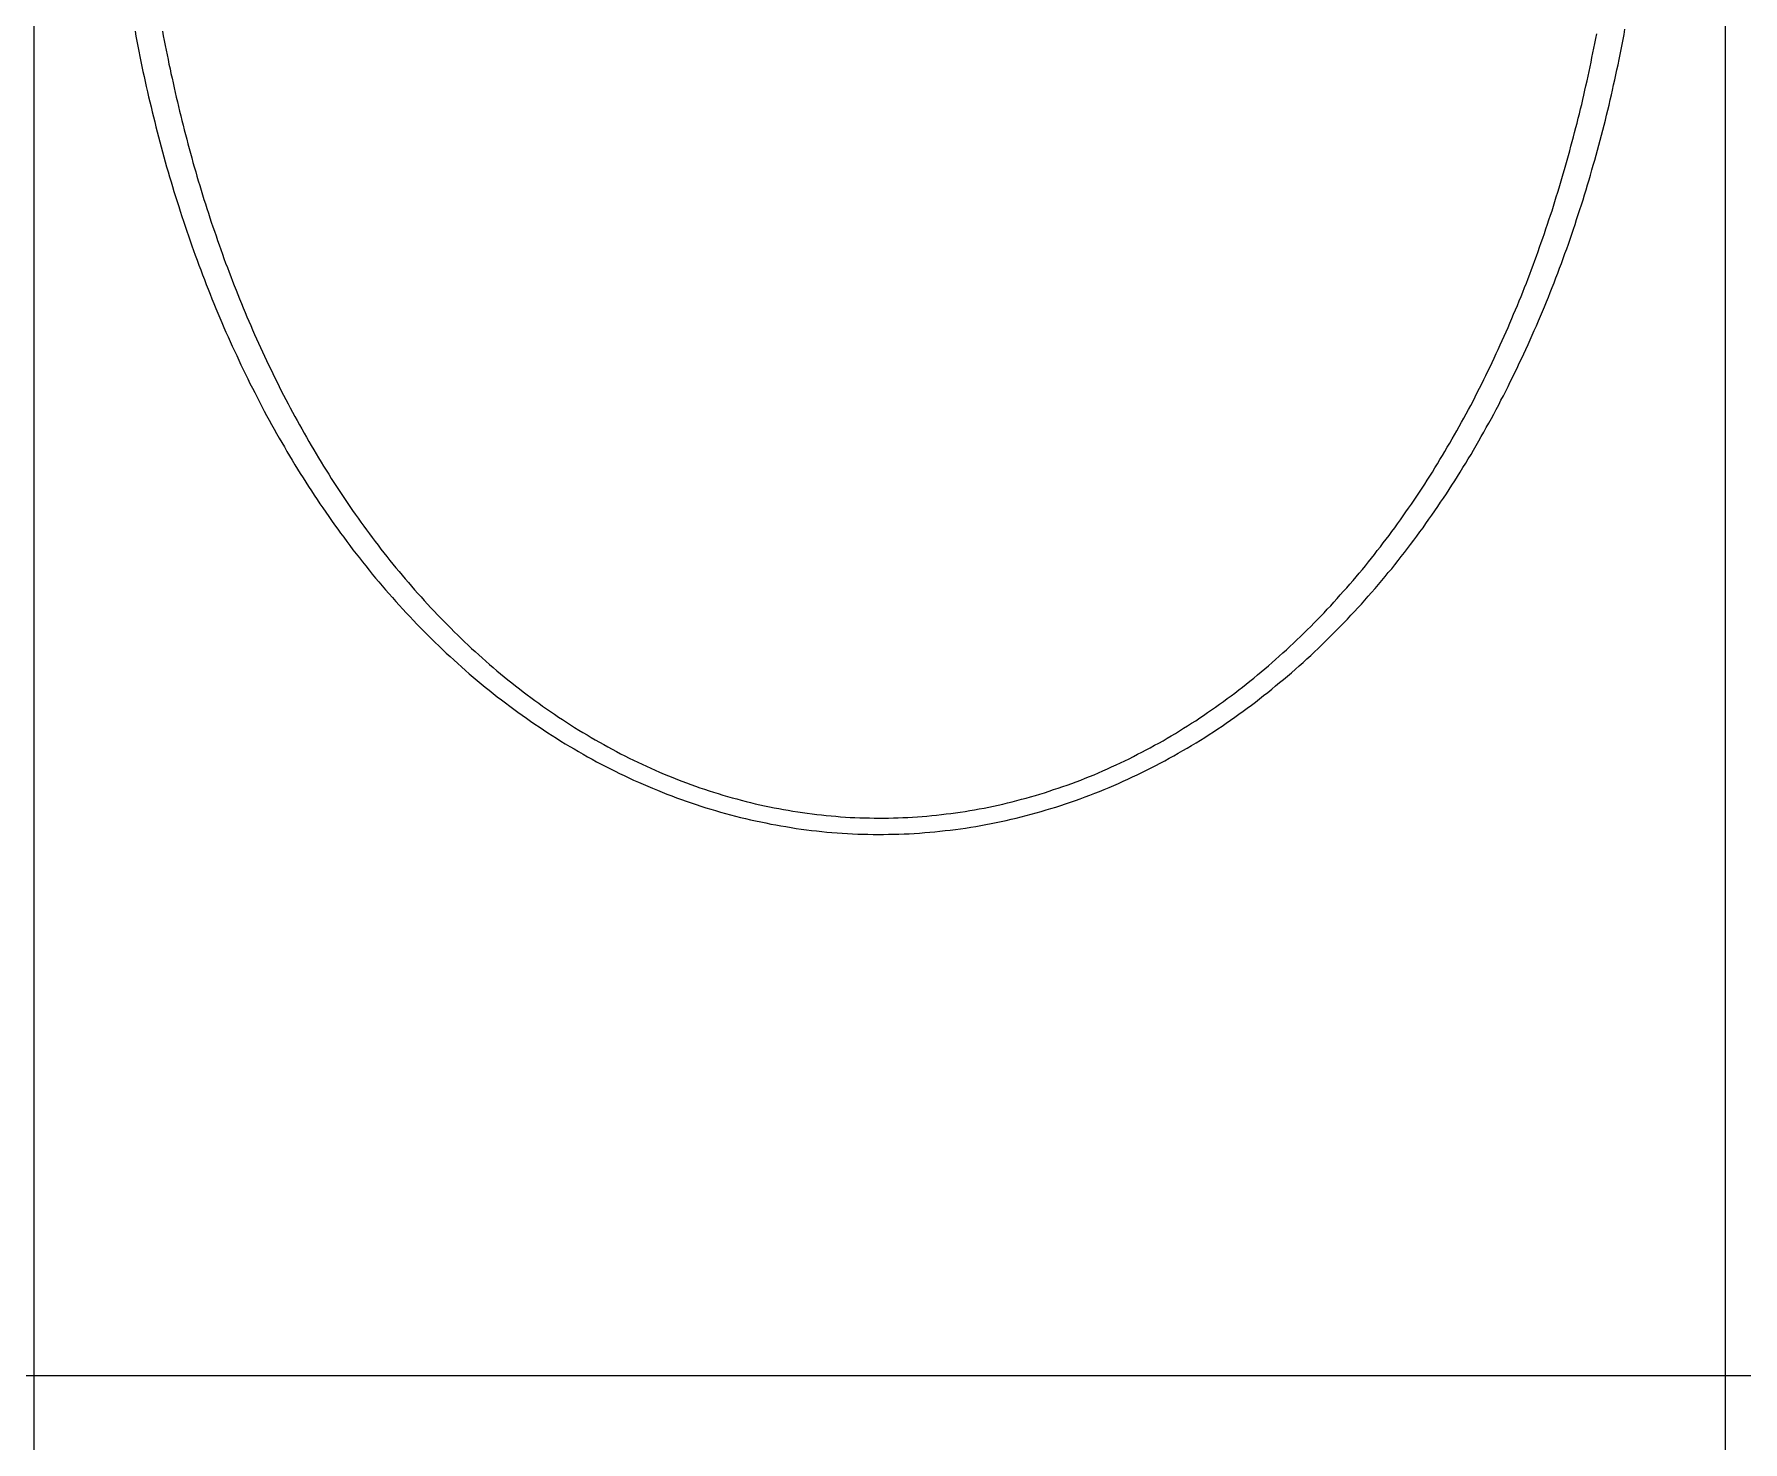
# Model space of a CAD drawing. Header units: millimetres. Extents: x 0 to 5600, y -67 to 2530.
# Drawn here: x 5141.88 to 5153.06, y 930.69 to 939.9 of the extents above; entities that cross this region are included whole.
import ezdxf
from ezdxf.lldxf.tags import DXFTag

# ---------------------------------------------------------------- set-up
doc = ezdxf.new("R2010")
doc.units = ezdxf.units.MM
doc.layers.add('내부선 및 부속', color=4, linetype='Continuous')
doc.layers.add('중심선', color=1, linetype='DASHED')
tags = doc.linetypes.add('DASHDOT', pattern=[70, 31, -13, 13, -13]).pattern_tags.tags
tags[10:11] = [DXFTag(74, 4), DXFTag(75, 0), DXFTag(340, '0'), DXFTag(46, 0.0), DXFTag(50, 0.0), DXFTag(44, 0.0), DXFTag(45, 0.0)]
tags[8:9] = [DXFTag(74, 4), DXFTag(75, 0), DXFTag(340, '0'), DXFTag(46, 0.0), DXFTag(50, 0.0), DXFTag(44, 0.0), DXFTag(45, 0.0)]
tags[6:7] = [DXFTag(74, 4), DXFTag(75, 0), DXFTag(340, '0'), DXFTag(46, 0.0), DXFTag(50, 0.0), DXFTag(44, 0.0), DXFTag(45, 0.0)]
tags[4:5] = [DXFTag(74, 4), DXFTag(75, 0), DXFTag(340, '0'), DXFTag(46, 0.0), DXFTag(50, 0.0), DXFTag(44, 0.0), DXFTag(45, 0.0)]
tags = doc.linetypes.add('DASHED', pattern=[25.72, 12.86, -12.86]).pattern_tags.tags
tags[6:7] = [DXFTag(74, 4), DXFTag(75, 0), DXFTag(340, '0'), DXFTag(46, 0.0), DXFTag(50, 0.0), DXFTag(44, 0.0), DXFTag(45, 0.0)]
tags[4:5] = [DXFTag(74, 4), DXFTag(75, 0), DXFTag(340, '0'), DXFTag(46, 0.0), DXFTag(50, 0.0), DXFTag(44, 0.0), DXFTag(45, 0.0)]

msp = doc.modelspace()

# ---------------------------------------------------------------- linework, layer by layer
at = {"layer": '내부선 및 부속', "linetype": 'Continuous'}
for p, q in [((5141.879, 909.985), (5141.879, 952.262)), ((5152.943, 909.985), (5152.943, 952.262))]:
    msp.add_line(p, q, dxfattribs=at)
at = {"layer": '내부선 및 부속', "linetype": 'Continuous', "flags": 128}
for points in [[(5142.539, 939.917), (5142.545, 939.884), (5142.551, 939.851), (5142.558, 939.818), (5142.564, 939.785), (5142.571, 939.752), (5142.578, 939.719), (5142.584, 939.686), (5142.591, 939.653), (5142.599, 939.62), (5142.606, 939.587), (5142.613, 939.554), (5142.621, 939.521), (5142.628, 939.488), (5142.636, 939.455), (5142.644, 939.422), (5142.652, 939.389), (5142.66, 939.356), (5142.668, 939.324), (5142.676, 939.291), (5142.684, 939.258), (5142.693, 939.225), (5142.702, 939.193), (5142.71, 939.16), (5142.719, 939.127), (5142.728, 939.095), (5142.737, 939.062), (5142.746, 939.03), (5142.756, 938.997), (5142.765, 938.965), (5142.775, 938.932), (5142.785, 938.9), (5142.794, 938.868), (5142.804, 938.835), (5142.814, 938.803), (5142.825, 938.771), (5142.835, 938.739), (5142.845, 938.706), (5142.856, 938.674), (5142.867, 938.642), (5142.878, 938.61), (5142.888, 938.578), (5142.9, 938.546), (5142.911, 938.514), (5142.922, 938.483), (5142.933, 938.451), (5142.945, 938.419), (5142.957, 938.387), (5142.969, 938.356), (5142.981, 938.324), (5142.993, 938.293), (5143.005, 938.261), (5143.017, 938.23), (5143.03, 938.198), (5143.042, 938.167), (5143.055, 938.136), (5143.068, 938.104), (5143.081, 938.073), (5143.094, 938.042), (5143.107, 938.011), (5143.121, 937.98), (5143.134, 937.949), (5143.148, 937.918), (5143.161, 937.887), (5143.175, 937.857), (5143.189, 937.826), (5143.204, 937.795), (5143.218, 937.765), (5143.232, 937.734), (5143.247, 937.704), (5143.262, 937.673), (5143.276, 937.643), (5143.291, 937.613), (5143.307, 937.583), (5143.322, 937.553), (5143.337, 937.523), (5143.353, 937.493), (5143.368, 937.463), (5143.384, 937.433), (5143.4, 937.403), (5143.416, 937.374), (5143.432, 937.344), (5143.449, 937.315), (5143.465, 937.285), (5143.482, 937.256), (5143.499, 937.227), (5143.516, 937.198), (5143.533, 937.169), (5143.55, 937.14), (5143.567, 937.111), (5143.585, 937.082), (5143.602, 937.053), (5143.62, 937.024), (5143.638, 936.996), (5143.656, 936.968), (5143.656, 936.968), (5143.674, 936.939), (5143.693, 936.911), (5143.711, 936.883), (5143.73, 936.855), (5143.749, 936.827), (5143.768, 936.799), (5143.787, 936.771), (5143.806, 936.743), (5143.825, 936.716), (5143.845, 936.688), (5143.865, 936.661), (5143.884, 936.634), (5143.904, 936.607), (5143.925, 936.58), (5143.945, 936.553), (5143.965, 936.526), (5143.986, 936.499), (5144.007, 936.472), (5144.028, 936.446), (5144.049, 936.42), (5144.07, 936.393), (5144.091, 936.367), (5144.113, 936.341), (5144.135, 936.315), (5144.156, 936.29), (5144.178, 936.264), (5144.2, 936.239), (5144.223, 936.213), (5144.245, 936.188), (5144.268, 936.163), (5144.29, 936.138), (5144.313, 936.113), (5144.336, 936.089), (5144.36, 936.064), (5144.383, 936.04), (5144.406, 936.016), (5144.43, 935.992), (5144.454, 935.968), (5144.478, 935.944), (5144.502, 935.92), (5144.526, 935.897), (5144.551, 935.874), (5144.575, 935.85), (5144.6, 935.827), (5144.625, 935.805), (5144.65, 935.782), (5144.675, 935.76), (5144.701, 935.737), (5144.726, 935.715), (5144.752, 935.693), (5144.778, 935.671), (5144.804, 935.65), (5144.83, 935.628), (5144.856, 935.607), (5144.883, 935.586), (5144.909, 935.565), (5144.936, 935.544), (5144.963, 935.524), (5144.99, 935.503), (5145.017, 935.483), (5145.044, 935.463), (5145.072, 935.444), (5145.099, 935.424), (5145.127, 935.405), (5145.155, 935.385), (5145.183, 935.367), (5145.211, 935.348), (5145.239, 935.329), (5145.268, 935.311), (5145.296, 935.293), (5145.325, 935.275), (5145.354, 935.257), (5145.383, 935.24), (5145.412, 935.223), (5145.441, 935.206), (5145.47, 935.189), (5145.5, 935.172), (5145.529, 935.156), (5145.559, 935.14), (5145.589, 935.124), (5145.619, 935.109), (5145.649, 935.093), (5145.679, 935.078), (5145.709, 935.063), (5145.74, 935.049), (5145.77, 935.034), (5145.801, 935.02), (5145.832, 935.006), (5145.863, 934.993), (5145.894, 934.979), (5145.925, 934.966), (5145.956, 934.953), (5145.987, 934.941), (5146.018, 934.928), (5146.05, 934.916), (5146.082, 934.904), (5146.113, 934.893), (5146.145, 934.882), (5146.177, 934.871), (5146.209, 934.86), (5146.209, 934.86), (5146.241, 934.849), (5146.273, 934.839), (5146.305, 934.829), (5146.337, 934.82), (5146.37, 934.81), (5146.402, 934.801), (5146.435, 934.792), (5146.467, 934.784), (5146.5, 934.776), (5146.533, 934.768), (5146.566, 934.76), (5146.599, 934.753), (5146.632, 934.746), (5146.665, 934.739), (5146.698, 934.732), (5146.731, 934.726), (5146.764, 934.72), (5146.797, 934.715), (5146.831, 934.709), (5146.864, 934.704), (5146.897, 934.699), (5146.931, 934.695), (5146.964, 934.691), (5146.998, 934.687), (5147.031, 934.683), (5147.065, 934.68), (5147.098, 934.677), (5147.132, 934.675), (5147.166, 934.672), (5147.199, 934.67), (5147.233, 934.668), (5147.267, 934.667), (5147.3, 934.666), (5147.334, 934.665), (5147.368, 934.664), (5147.401, 934.664), (5147.435, 934.664), (5147.469, 934.665), (5147.503, 934.665), (5147.536, 934.666), (5147.57, 934.668), (5147.604, 934.669), (5147.637, 934.671), (5147.671, 934.673), (5147.705, 934.676), (5147.738, 934.678), (5147.772, 934.681), (5147.805, 934.685), (5147.839, 934.689), (5147.872, 934.693), (5147.906, 934.697), (5147.939, 934.701), (5147.973, 934.706), (5148.006, 934.711), (5148.039, 934.717), (5148.072, 934.723), (5148.106, 934.729), (5148.139, 934.735), (5148.172, 934.742), (5148.205, 934.749), (5148.238, 934.756), (5148.27, 934.763), (5148.303, 934.771), (5148.336, 934.779), (5148.369, 934.787), (5148.401, 934.796), (5148.434, 934.805), (5148.466, 934.814), (5148.499, 934.824), (5148.531, 934.833), (5148.563, 934.843), (5148.595, 934.854), (5148.627, 934.864), (5148.659, 934.875), (5148.691, 934.886), (5148.723, 934.898), (5148.754, 934.909), (5148.786, 934.921), (5148.817, 934.933), (5148.849, 934.946), (5148.88, 934.959), (5148.911, 934.971), (5148.942, 934.985), (5148.973, 934.998), (5149.004, 935.012), (5149.034, 935.026), (5149.065, 935.04), (5149.095, 935.054), (5149.126, 935.069), (5149.156, 935.084), (5149.186, 935.099), (5149.216, 935.115), (5149.246, 935.13), (5149.276, 935.146), (5149.305, 935.162), (5149.335, 935.179), (5149.364, 935.195), (5149.393, 935.212), (5149.422, 935.229), (5149.451, 935.246), (5149.451, 935.246), (5149.48, 935.264), (5149.509, 935.281), (5149.537, 935.299), (5149.566, 935.317), (5149.594, 935.336), (5149.622, 935.354), (5149.65, 935.373), (5149.678, 935.392), (5149.706, 935.411), (5149.733, 935.431), (5149.761, 935.45), (5149.788, 935.47), (5149.815, 935.49), (5149.842, 935.51), (5149.869, 935.53), (5149.896, 935.551), (5149.922, 935.572), (5149.949, 935.593), (5149.975, 935.614), (5150.001, 935.635), (5150.027, 935.657), (5150.053, 935.678), (5150.079, 935.7), (5150.104, 935.722), (5150.13, 935.744), (5150.155, 935.767), (5150.18, 935.789), (5150.205, 935.812), (5150.23, 935.835), (5150.255, 935.858), (5150.279, 935.881), (5150.304, 935.904), (5150.328, 935.928), (5150.352, 935.951), (5150.376, 935.975), (5150.4, 935.999), (5150.423, 936.023), (5150.447, 936.048), (5150.47, 936.072), (5150.493, 936.097), (5150.516, 936.121), (5150.539, 936.146), (5150.562, 936.171), (5150.585, 936.196), (5150.607, 936.222), (5150.629, 936.247), (5150.651, 936.273), (5150.673, 936.298), (5150.695, 936.324), (5150.717, 936.35), (5150.738, 936.376), (5150.76, 936.402), (5150.781, 936.428), (5150.802, 936.455), (5150.823, 936.481), (5150.843, 936.508), (5150.864, 936.535), (5150.884, 936.561), (5150.905, 936.588), (5150.925, 936.615), (5150.945, 936.643), (5150.965, 936.67), (5150.984, 936.697), (5151.004, 936.725), (5151.023, 936.752), (5151.042, 936.78), (5151.061, 936.808), (5151.08, 936.836), (5151.099, 936.864), (5151.118, 936.892), (5151.136, 936.92), (5151.154, 936.948), (5151.173, 936.977), (5151.191, 937.005), (5151.209, 937.034), (5151.226, 937.063), (5151.244, 937.091), (5151.261, 937.12), (5151.279, 937.149), (5151.296, 937.178), (5151.313, 937.207), (5151.33, 937.237), (5151.346, 937.266), (5151.363, 937.295), (5151.379, 937.325), (5151.396, 937.354), (5151.412, 937.384), (5151.428, 937.413), (5151.444, 937.443), (5151.46, 937.473), (5151.475, 937.503), (5151.491, 937.533), (5151.506, 937.563), (5151.521, 937.593), (5151.536, 937.623), (5151.551, 937.653), (5151.566, 937.684), (5151.581, 937.714), (5151.595, 937.745), (5151.61, 937.775), (5151.61, 937.775), (5151.624, 937.806), (5151.638, 937.836), (5151.652, 937.867), (5151.666, 937.898), (5151.68, 937.929), (5151.693, 937.96), (5151.707, 937.991), (5151.72, 938.022), (5151.733, 938.053), (5151.746, 938.084), (5151.759, 938.115), (5151.772, 938.146), (5151.785, 938.178), (5151.797, 938.209), (5151.81, 938.24), (5151.822, 938.272), (5151.834, 938.303), (5151.846, 938.335), (5151.858, 938.366), (5151.87, 938.398), (5151.882, 938.43), (5151.893, 938.462), (5151.905, 938.493), (5151.916, 938.525), (5151.927, 938.557), (5151.938, 938.589), (5151.949, 938.621), (5151.96, 938.653), (5151.97, 938.685), (5151.981, 938.718), (5151.991, 938.75), (5152.002, 938.782), (5152.012, 938.814), (5152.022, 938.846), (5152.032, 938.879), (5152.041, 938.911), (5152.051, 938.944), (5152.061, 938.976), (5152.07, 939.009), (5152.079, 939.041), (5152.089, 939.074), (5152.098, 939.106), (5152.107, 939.139), (5152.115, 939.171), (5152.124, 939.204), (5152.133, 939.237), (5152.141, 939.27), (5152.15, 939.302), (5152.158, 939.335), (5152.166, 939.368), (5152.174, 939.401), (5152.182, 939.434), (5152.19, 939.467), (5152.197, 939.5), (5152.205, 939.532), (5152.212, 939.565), (5152.219, 939.598), (5152.227, 939.631), (5152.234, 939.664), (5152.241, 939.697), (5152.248, 939.731), (5152.254, 939.764), (5152.261, 939.797), (5152.267, 939.83), (5152.274, 939.863), (5152.28, 939.896), (5152.286, 939.929)], [(5142.719, 939.917), (5142.724, 939.886), (5142.73, 939.855), (5142.736, 939.824), (5142.742, 939.793), (5142.749, 939.762), (5142.755, 939.732), (5142.761, 939.701), (5142.768, 939.67), (5142.774, 939.639), (5142.781, 939.609), (5142.788, 939.578), (5142.795, 939.547), (5142.802, 939.516), (5142.809, 939.486), (5142.816, 939.455), (5142.823, 939.424), (5142.83, 939.394), (5142.838, 939.363), (5142.845, 939.333), (5142.853, 939.302), (5142.861, 939.272), (5142.869, 939.241), (5142.877, 939.211), (5142.885, 939.18), (5142.893, 939.15), (5142.901, 939.12), (5142.91, 939.089), (5142.918, 939.059), (5142.927, 939.029), (5142.936, 938.998), (5142.944, 938.968), (5142.953, 938.938), (5142.962, 938.908), (5142.971, 938.878), (5142.981, 938.847), (5142.99, 938.817), (5142.999, 938.787), (5143.009, 938.757), (5143.019, 938.727), (5143.028, 938.697), (5143.038, 938.668), (5143.048, 938.638), (5143.058, 938.608), (5143.069, 938.578), (5143.079, 938.548), (5143.089, 938.519), (5143.1, 938.489), (5143.111, 938.459), (5143.121, 938.43), (5143.132, 938.4), (5143.143, 938.371), (5143.154, 938.341), (5143.165, 938.312), (5143.177, 938.283), (5143.188, 938.253), (5143.2, 938.224), (5143.211, 938.195), (5143.223, 938.166), (5143.235, 938.137), (5143.247, 938.107), (5143.259, 938.078), (5143.271, 938.049), (5143.283, 938.021), (5143.296, 937.992), (5143.308, 937.963), (5143.321, 937.934), (5143.334, 937.905), (5143.347, 937.877), (5143.36, 937.848), (5143.373, 937.819), (5143.386, 937.791), (5143.4, 937.763), (5143.413, 937.734), (5143.427, 937.706), (5143.44, 937.678), (5143.454, 937.649), (5143.468, 937.621), (5143.482, 937.593), (5143.496, 937.565), (5143.511, 937.537), (5143.525, 937.509), (5143.54, 937.481), (5143.554, 937.454), (5143.569, 937.426), (5143.584, 937.398), (5143.599, 937.371), (5143.614, 937.343), (5143.63, 937.316), (5143.645, 937.288), (5143.661, 937.261), (5143.676, 937.234), (5143.692, 937.207), (5143.692, 937.207), (5143.708, 937.18), (5143.724, 937.153), (5143.74, 937.126), (5143.756, 937.099), (5143.773, 937.072), (5143.789, 937.046), (5143.806, 937.019), (5143.823, 936.992), (5143.84, 936.966), (5143.857, 936.94), (5143.874, 936.913), (5143.891, 936.887), (5143.909, 936.861), (5143.927, 936.835), (5143.944, 936.809), (5143.962, 936.783), (5143.98, 936.758), (5143.998, 936.732), (5144.016, 936.706), (5144.035, 936.681), (5144.053, 936.656), (5144.072, 936.63), (5144.091, 936.605), (5144.11, 936.58), (5144.129, 936.555), (5144.148, 936.53), (5144.167, 936.505), (5144.187, 936.481), (5144.206, 936.456), (5144.226, 936.432), (5144.246, 936.407), (5144.266, 936.383), (5144.286, 936.359), (5144.306, 936.335), (5144.327, 936.311), (5144.347, 936.287), (5144.368, 936.264), (5144.389, 936.24), (5144.41, 936.217), (5144.431, 936.193), (5144.452, 936.17), (5144.474, 936.147), (5144.495, 936.124), (5144.517, 936.101), (5144.539, 936.079), (5144.561, 936.056), (5144.583, 936.034), (5144.605, 936.012), (5144.627, 935.99), (5144.65, 935.968), (5144.672, 935.946), (5144.695, 935.924), (5144.718, 935.902), (5144.741, 935.881), (5144.764, 935.86), (5144.788, 935.839), (5144.811, 935.818), (5144.835, 935.797), (5144.859, 935.776), (5144.882, 935.756), (5144.907, 935.735), (5144.931, 935.715), (5144.955, 935.695), (5144.979, 935.675), (5145.004, 935.656), (5145.029, 935.636), (5145.054, 935.617), (5145.079, 935.597), (5145.104, 935.578), (5145.129, 935.559), (5145.154, 935.541), (5145.18, 935.522), (5145.205, 935.504), (5145.231, 935.486), (5145.257, 935.468), (5145.283, 935.45), (5145.309, 935.432), (5145.336, 935.415), (5145.362, 935.398), (5145.388, 935.381), (5145.415, 935.364), (5145.442, 935.347), (5145.469, 935.331), (5145.496, 935.315), (5145.523, 935.299), (5145.55, 935.283), (5145.577, 935.267), (5145.605, 935.252), (5145.632, 935.237), (5145.66, 935.222), (5145.688, 935.207), (5145.716, 935.192), (5145.743, 935.178), (5145.772, 935.164), (5145.8, 935.15), (5145.828, 935.136), (5145.857, 935.123), (5145.885, 935.11), (5145.914, 935.097), (5145.942, 935.084), (5145.942, 935.084), (5145.971, 935.072), (5146, 935.059), (5146.029, 935.047), (5146.058, 935.036), (5146.087, 935.024), (5146.117, 935.013), (5146.146, 935.002), (5146.176, 934.991), (5146.205, 934.98), (5146.235, 934.97), (5146.265, 934.96), (5146.294, 934.95), (5146.324, 934.94), (5146.354, 934.931), (5146.384, 934.922), (5146.414, 934.913), (5146.445, 934.904), (5146.475, 934.896), (5146.505, 934.888), (5146.536, 934.88), (5146.566, 934.873), (5146.597, 934.865), (5146.627, 934.858), (5146.658, 934.852), (5146.689, 934.845), (5146.72, 934.839), (5146.75, 934.833), (5146.781, 934.827), (5146.812, 934.822), (5146.843, 934.817), (5146.874, 934.812), (5146.905, 934.807), (5146.936, 934.803), (5146.968, 934.799), (5146.999, 934.795), (5147.03, 934.792), (5147.061, 934.788), (5147.093, 934.785), (5147.124, 934.783), (5147.155, 934.78), (5147.186, 934.778), (5147.218, 934.776), (5147.249, 934.775), (5147.281, 934.773), (5147.312, 934.772), (5147.343, 934.772), (5147.375, 934.771), (5147.406, 934.771), (5147.438, 934.771), (5147.469, 934.771), (5147.5, 934.772), (5147.532, 934.773), (5147.563, 934.774), (5147.595, 934.776), (5147.626, 934.777), (5147.657, 934.779), (5147.689, 934.782), (5147.72, 934.784), (5147.751, 934.787), (5147.783, 934.79), (5147.814, 934.794), (5147.845, 934.798), (5147.876, 934.802), (5147.907, 934.806), (5147.938, 934.81), (5147.969, 934.815), (5148, 934.82), (5148.031, 934.825), (5148.062, 934.831), (5148.093, 934.837), (5148.124, 934.843), (5148.155, 934.85), (5148.185, 934.856), (5148.216, 934.863), (5148.247, 934.87), (5148.277, 934.878), (5148.307, 934.886), (5148.338, 934.894), (5148.368, 934.902), (5148.398, 934.91), (5148.429, 934.919), (5148.459, 934.928), (5148.489, 934.937), (5148.519, 934.947), (5148.548, 934.957), (5148.578, 934.967), (5148.608, 934.977), (5148.638, 934.987), (5148.667, 934.998), (5148.696, 935.009), (5148.726, 935.02), (5148.755, 935.032), (5148.784, 935.044), (5148.813, 935.055), (5148.842, 935.068), (5148.871, 935.08), (5148.9, 935.093), (5148.928, 935.106), (5148.957, 935.119), (5148.985, 935.132), (5148.985, 935.132), (5149.014, 935.146), (5149.042, 935.159), (5149.07, 935.173), (5149.098, 935.188), (5149.126, 935.202), (5149.154, 935.217), (5149.181, 935.231), (5149.209, 935.247), (5149.236, 935.262), (5149.264, 935.277), (5149.291, 935.293), (5149.318, 935.309), (5149.345, 935.325), (5149.372, 935.341), (5149.398, 935.358), (5149.425, 935.374), (5149.451, 935.391), (5149.478, 935.408), (5149.504, 935.426), (5149.53, 935.443), (5149.556, 935.461), (5149.582, 935.479), (5149.608, 935.497), (5149.633, 935.515), (5149.659, 935.533), (5149.684, 935.552), (5149.709, 935.571), (5149.734, 935.589), (5149.759, 935.609), (5149.784, 935.628), (5149.809, 935.647), (5149.833, 935.667), (5149.858, 935.687), (5149.882, 935.707), (5149.906, 935.727), (5149.93, 935.747), (5149.954, 935.767), (5149.978, 935.788), (5150.001, 935.809), (5150.025, 935.83), (5150.048, 935.851), (5150.071, 935.872), (5150.094, 935.893), (5150.117, 935.915), (5150.14, 935.936), (5150.163, 935.958), (5150.185, 935.98), (5150.208, 936.002), (5150.23, 936.024), (5150.252, 936.047), (5150.274, 936.069), (5150.296, 936.092), (5150.318, 936.114), (5150.339, 936.137), (5150.361, 936.16), (5150.382, 936.183), (5150.403, 936.207), (5150.424, 936.23), (5150.445, 936.254), (5150.466, 936.277), (5150.487, 936.301), (5150.507, 936.325), (5150.528, 936.349), (5150.548, 936.373), (5150.568, 936.397), (5150.588, 936.421), (5150.608, 936.446), (5150.628, 936.47), (5150.647, 936.495), (5150.666, 936.52), (5150.686, 936.545), (5150.705, 936.57), (5150.724, 936.595), (5150.743, 936.62), (5150.762, 936.645), (5150.78, 936.67), (5150.799, 936.696), (5150.817, 936.721), (5150.835, 936.747), (5150.853, 936.773), (5150.871, 936.798), (5150.889, 936.824), (5150.907, 936.85), (5150.924, 936.876), (5150.941, 936.902), (5150.959, 936.929), (5150.976, 936.955), (5150.993, 936.981), (5151.01, 937.008), (5151.026, 937.034), (5151.043, 937.061), (5151.06, 937.088), (5151.076, 937.115), (5151.092, 937.142), (5151.108, 937.169), (5151.124, 937.196), (5151.14, 937.223), (5151.156, 937.25), (5151.171, 937.277), (5151.187, 937.304), (5151.187, 937.304), (5151.202, 937.332), (5151.217, 937.359), (5151.232, 937.387), (5151.247, 937.415), (5151.262, 937.442), (5151.277, 937.47), (5151.292, 937.498), (5151.306, 937.526), (5151.32, 937.554), (5151.335, 937.582), (5151.349, 937.61), (5151.363, 937.638), (5151.377, 937.666), (5151.39, 937.694), (5151.404, 937.722), (5151.418, 937.751), (5151.431, 937.779), (5151.444, 937.808), (5151.457, 937.836), (5151.47, 937.865), (5151.483, 937.893), (5151.496, 937.922), (5151.509, 937.951), (5151.521, 937.979), (5151.534, 938.008), (5151.546, 938.037), (5151.558, 938.066), (5151.571, 938.095), (5151.583, 938.124), (5151.594, 938.153), (5151.606, 938.182), (5151.618, 938.211), (5151.629, 938.24), (5151.641, 938.27), (5151.652, 938.299), (5151.663, 938.328), (5151.674, 938.358), (5151.685, 938.387), (5151.696, 938.417), (5151.707, 938.446), (5151.718, 938.476), (5151.728, 938.505), (5151.739, 938.535), (5151.749, 938.564), (5151.759, 938.594), (5151.769, 938.624), (5151.779, 938.654), (5151.789, 938.683), (5151.799, 938.713), (5151.809, 938.743), (5151.818, 938.773), (5151.828, 938.803), (5151.837, 938.833), (5151.846, 938.863), (5151.856, 938.893), (5151.865, 938.923), (5151.874, 938.953), (5151.882, 938.983), (5151.891, 939.013), (5151.9, 939.043), (5151.908, 939.074), (5151.917, 939.104), (5151.925, 939.134), (5151.933, 939.164), (5151.941, 939.195), (5151.949, 939.225), (5151.957, 939.255), (5151.965, 939.286), (5151.973, 939.316), (5151.98, 939.347), (5151.988, 939.377), (5151.995, 939.408), (5152.003, 939.438), (5152.01, 939.469), (5152.017, 939.499), (5152.024, 939.53), (5152.031, 939.56), (5152.038, 939.591), (5152.045, 939.622), (5152.051, 939.652), (5152.058, 939.683), (5152.064, 939.714), (5152.07, 939.745), (5152.077, 939.775), (5152.083, 939.806), (5152.089, 939.837), (5152.095, 939.868), (5152.101, 939.899)]]:
    msp.add_lwpolyline(points, dxfattribs=at)
at = {"layer": '중심선', "linetype": 'DASHDOT'}
msp.add_line((5196.418, 931.124), (5050.42, 931.124), dxfattribs=at)

doc.saveas('drawing.dxf')
